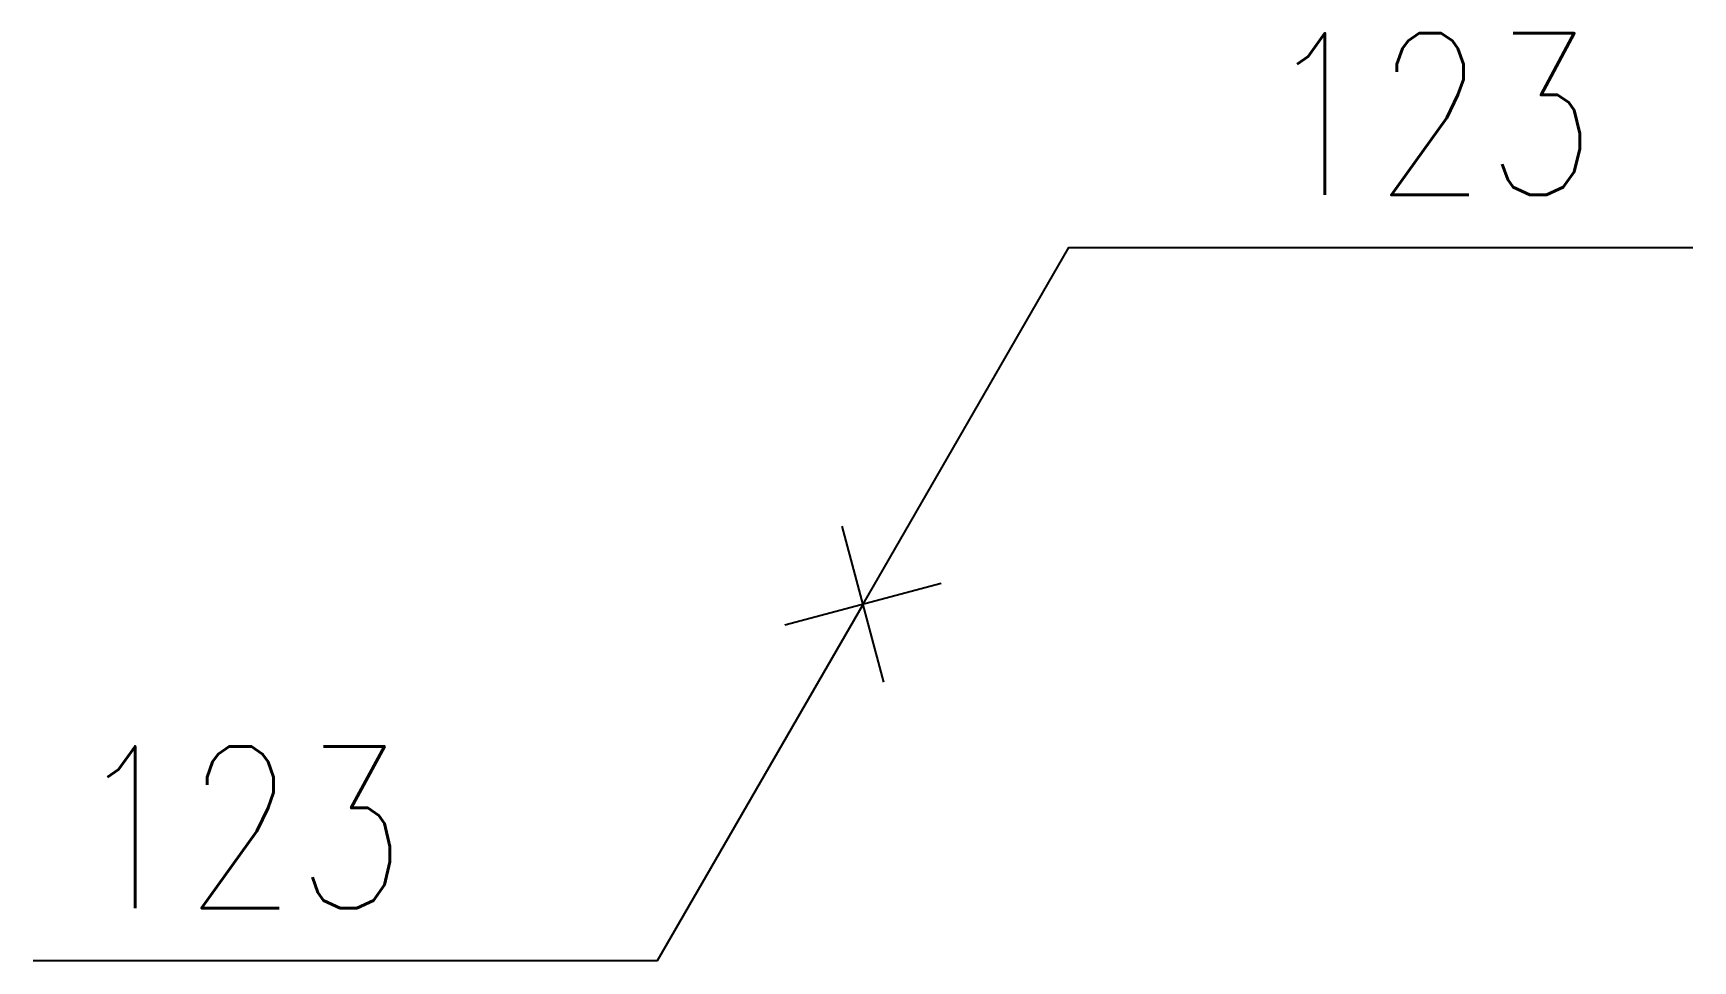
# Model space of a CAD drawing. Extents: x -5.1 to 5.1, y -2.2 to 3.5.
import ezdxf

# ---------------------------------------------------------------- set-up
doc = ezdxf.new("R2010")
doc.units = 0
doc.header["$LTSCALE"] = 30
doc.header["$MEASUREMENT"] = 0
doc.layers.get('0').update_dxf_attribs({"linetype": 'CONTINUOUS'})
doc.styles.add('ROMANS', font='ROMANS.SHX', dxfattribs={"width": 0.95})

msp = doc.modelspace()

# ---------------------------------------------------------------- linework, layer by layer
for p, q in [((0.129, -0.483), (-0.129, 0.483)), ((0.483, 0.129), (-0.483, -0.129))]:
    msp.add_line(p, q)
for points in [[(0, 0), (1.273, 2.205), (5.133, 2.205)], [(0, 0), (-1.273, -2.205), (-5.133, -2.205)]]:
    msp.add_lwpolyline(points)

# ---------------------------------------------------------------- texts
at = {"style": 'ROMANS', "width": 0.8}
for p in [(2.48, 2.531), (-4.88, -1.879)]:
    msp.add_text('123', height=0.9999, dxfattribs=at).set_placement(p)

doc.saveas('drawing.dxf')
